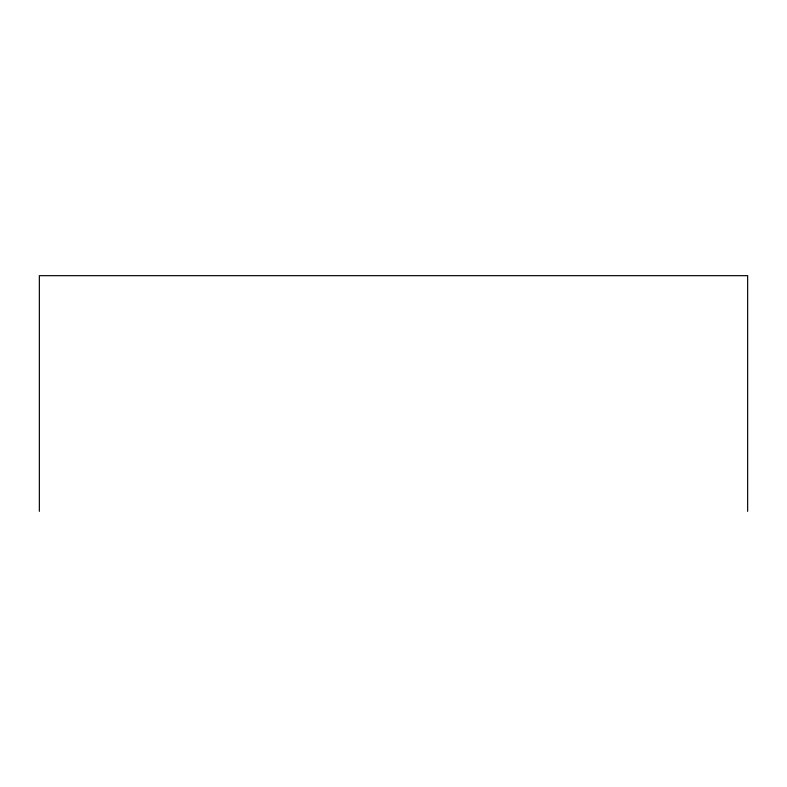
<?xml version="1.0" encoding="UTF-8"?>
<svg xmlns="http://www.w3.org/2000/svg" width="787" height="787" viewBox="0 0 787 787"><rect width="100%" height="100%" fill="white"/><g stroke="black" fill="none" stroke-linecap="round" stroke-linejoin="round"><path stroke-width="1.18" d="M747.65 511.334L747.65 275.666L39.35 275.666L39.35 511.334"/></g></svg>
